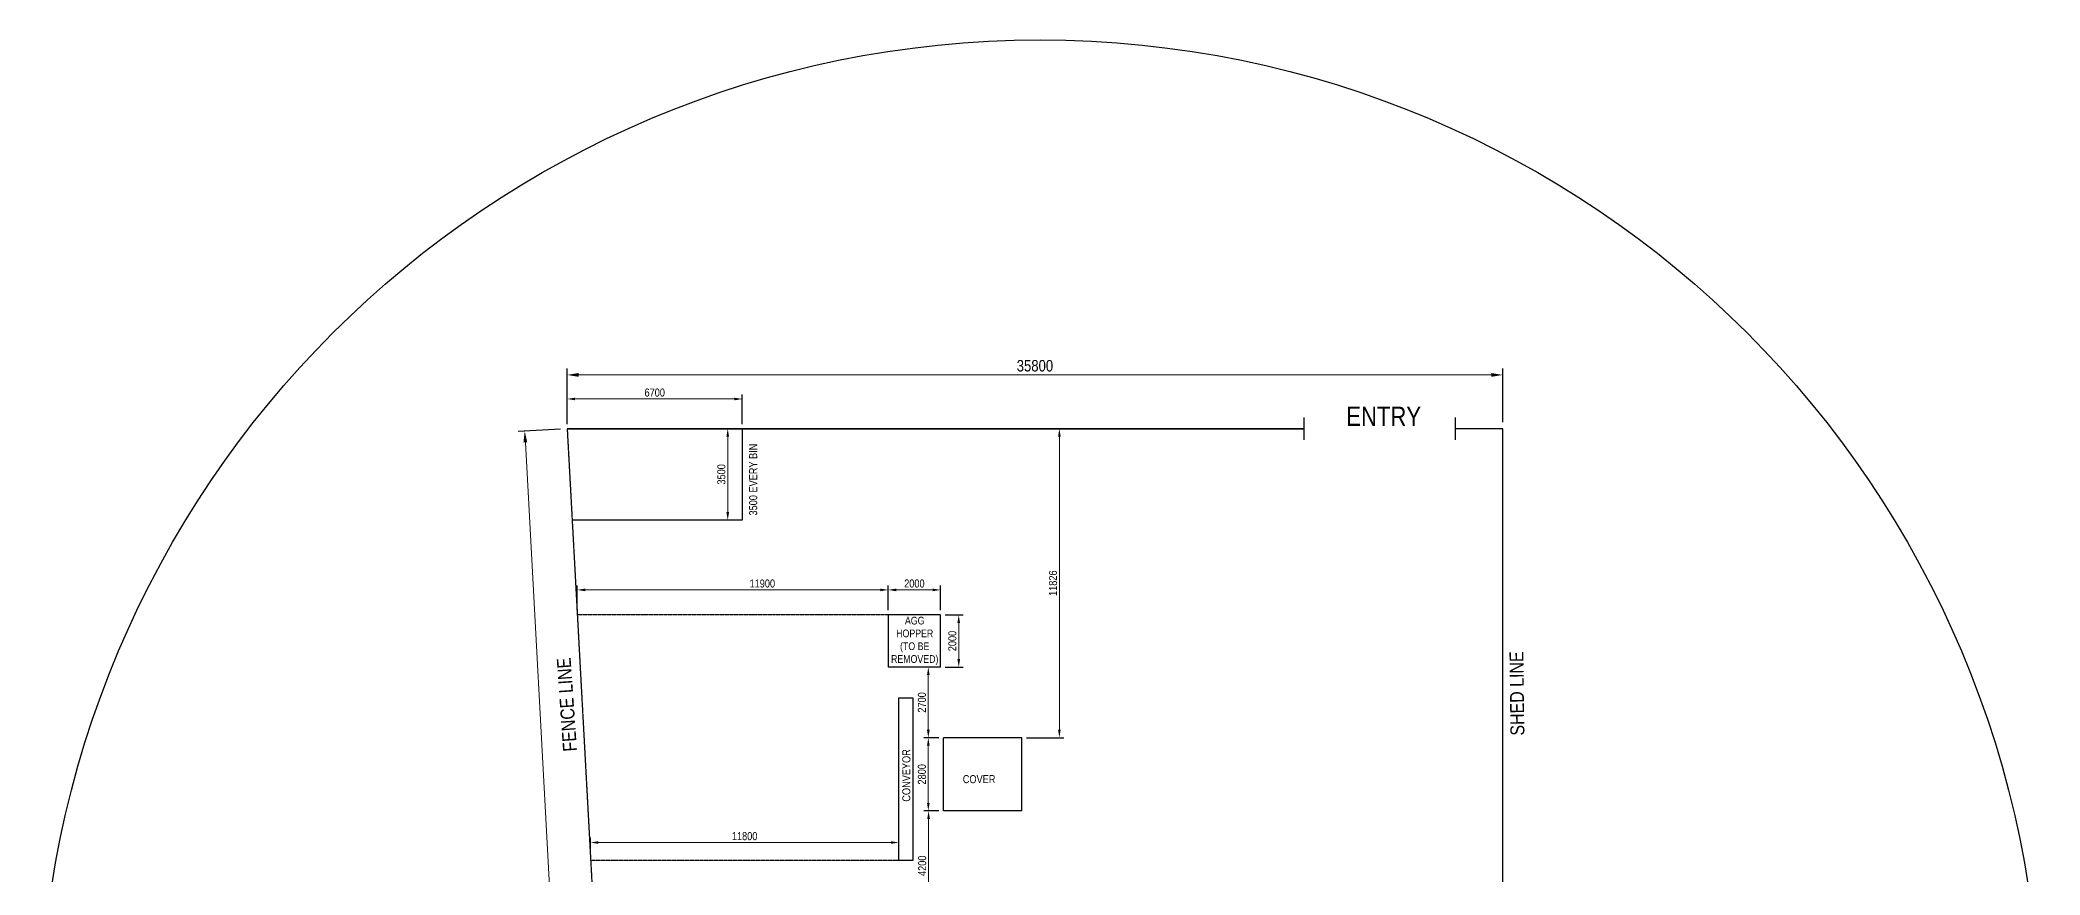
# Model space of a CAD drawing. Header units: metres. Extents: x 3919971 to 4071715, y -230135 to -139763.
# Drawn here: x 3919971 to 3996505, y -171716 to -139763 of the extents above; entities that cross this region are included whole.
import ezdxf

# ---------------------------------------------------------------- set-up
doc = ezdxf.new("R2010")
doc.units = ezdxf.units.M
doc.header["$LTSCALE"] = 1.5
doc.header["$MEASUREMENT"] = 0
doc.linetypes.add('HIDDEN', pattern=[0.375, 0.25, -0.125])
doc.layers.get('0').update_dxf_attribs({"linetype": 'CONTINUOUS'})
doc.layers.get('DEFPOINTS').update_dxf_attribs({"linetype": 'CONTINUOUS'})
doc.layers.add('Dim', color=6, linetype='CONTINUOUS')
doc.styles.get("Standard").update_dxf_attribs({"font": 'ARIALN.TTF'})
doc.dimstyles.new('MDCG', dxfattribs={"dimscale": 0, "dimtxt": 1.75, "dimasz": 1.75, "dimexe": 1, "dimexo": 1, "dimgap": 0.5, "dimtad": 1, "dimdec": 0, "dimzin": 0, "dimdsep": 46, "dimtxsty": 'Standard', "dimcen": 3.5, "dimclrd": 6, "dimclre": 6, "dimclrt": 3, "dimadec": 0, "dimazin": 0, "dimtfac": 1, "dimtdec": 0, "dimtmove": 2, "dimatfit": 2, "dimfxl": 1, "dimtolj": 1, "dimtzin": 0, "dimlwd": 18, "dimarcsym": 0})

# ---------------------------------------------------------------- blocks, each defined once
blk = doc.blocks.new('*D32')
at = {"layer": 'DEFPOINTS', "color": 0, "transparency": 16777216}
for p in [(3940144, -152580), (3940144, -154637), (3975944, -154637)]:
    blk.add_point(p, dxfattribs=at)
at = {"layer": 'Dim', "color": 6, "lineweight": -2, "transparency": 16777216}
for p, q in [((3940144, -154387), (3940144, -152330)), ((3975944, -154387), (3975944, -152330))]:
    blk.add_line(p, q, dxfattribs=at)
at = {"layer": 'Dim', "color": 6, "lineweight": 18, "transparency": 16777216}
blk.add_line((3975506, -152580), (3940581, -152580), dxfattribs=at)
at = {"layer": 'Dim', "color": 6, "transparency": 16777216}
for points in [[(3940581, -152507), (3940581, -152653), (3940144, -152580)], [(3975506, -152507), (3975506, -152653), (3975944, -152580)]]:
    blk.add_solid(points, dxfattribs=at)
at = {"layer": 'Dim', "color": 3, "transparency": 16777216, "insert": (3958044, -152231), "char_height": 437.5, "attachment_point": 5}
blk.add_mtext('\\A1;35800', dxfattribs=at)
blk = doc.blocks.new('*D30')
at = {"layer": 'DEFPOINTS', "color": 0, "transparency": 16777216}
for p in [(3938520, -154725), (3940144, -154637), (3942720, -201967)]:
    blk.add_point(p, dxfattribs=at)
at = {"layer": 'Dim', "color": 6, "lineweight": -2, "transparency": 16777216}
for p, q in [((3939894, -154651), (3938271, -154739)), ((3942471, -201980), (3940847, -202069))]:
    blk.add_line(p, q, dxfattribs=at)
at = {"layer": 'Dim', "color": 6, "lineweight": 18, "transparency": 16777216}
blk.add_line((3941073, -201618), (3938544, -155162), dxfattribs=at)
at = {"layer": 'Dim', "color": 6, "transparency": 16777216}
for points in [[(3938617, -155158), (3938471, -155166), (3938520, -154725)], [(3941146, -201614), (3941000, -201622), (3941097, -202055)]]:
    blk.add_solid(points, dxfattribs=at)
at = {"layer": 'Dim', "color": 3, "transparency": 16777216, "insert": (3940157, -178371), "char_height": 437.5, "attachment_point": 5, "rotation": 273.11603}
blk.add_mtext('\\A1;47400', dxfattribs=at)
blk = doc.blocks.new('*D18')
at = {"color": 6, "lineweight": -2, "transparency": 16777216}
for p, q in [((3954369, -169263), (3953800, -169263)), ((3954369, -173463), (3953800, -173463))]:
    blk.add_line(p, q, dxfattribs=at)
at = {"color": 6, "lineweight": 18, "transparency": 16777216}
blk.add_line((3953975, -173156), (3953975, -169569), dxfattribs=at)
at = {"color": 6, "transparency": 16777216}
for points in [[(3953924, -169569), (3954026, -169569), (3953975, -169263)], [(3953924, -173156), (3954026, -173156), (3953975, -173463)]]:
    blk.add_solid(points, dxfattribs=at)
at = {"layer": 'DEFPOINTS', "color": 0, "transparency": 16777216}
for p in [(3953975, -169263), (3954544, -169263), (3954544, -173463)]:
    blk.add_point(p, dxfattribs=at)
at = {"color": 3, "transparency": 16777216, "insert": (3953731, -171363), "char_height": 306.3, "attachment_point": 5, "rotation": 90}
blk.add_mtext('\\A1;4200', dxfattribs=at)
blk = doc.blocks.new('*D9')
at = {"color": 6, "lineweight": -2, "transparency": 16777216}
for p, q in [((3940144, -154462), (3940144, -153326)), ((3946844, -154462), (3946844, -153326))]:
    blk.add_line(p, q, dxfattribs=at)
at = {"color": 6, "lineweight": 18, "transparency": 16777216}
blk.add_line((3940450, -153501), (3946537, -153501), dxfattribs=at)
at = {"color": 6, "transparency": 16777216}
for points in [[(3940450, -153450), (3940450, -153552), (3940144, -153501)], [(3946537, -153450), (3946537, -153552), (3946844, -153501)]]:
    blk.add_solid(points, dxfattribs=at)
at = {"layer": 'DEFPOINTS', "color": 0, "transparency": 16777216}
for p in [(3946844, -153501), (3940144, -154637), (3946844, -154637)]:
    blk.add_point(p, dxfattribs=at)
at = {"color": 3, "transparency": 16777216, "insert": (3943494, -153257), "char_height": 306.3, "attachment_point": 5}
blk.add_mtext('\\A1;6700', dxfattribs=at)
blk = doc.blocks.new('*D10')
at = {"color": 6, "lineweight": -2, "transparency": 16777216}
for p, q in [((3957719, -154637), (3959155, -154637)), ((3957719, -166463), (3959155, -166463))]:
    blk.add_line(p, q, dxfattribs=at)
at = {"color": 6, "lineweight": 18, "transparency": 16777216}
blk.add_line((3958980, -166156), (3958980, -154943), dxfattribs=at)
at = {"color": 6, "transparency": 16777216}
for points in [[(3958929, -154943), (3959031, -154943), (3958980, -154637)], [(3958929, -166156), (3959031, -166156), (3958980, -166463)]]:
    blk.add_solid(points, dxfattribs=at)
at = {"layer": 'DEFPOINTS', "color": 0, "transparency": 16777216}
for p in [(3957544, -154637), (3958980, -154637), (3957544, -166463)]:
    blk.add_point(p, dxfattribs=at)
at = {"color": 3, "transparency": 16777216, "insert": (3958736, -160550), "char_height": 306.3, "attachment_point": 5, "rotation": 90}
blk.add_mtext('\\A1;11826', dxfattribs=at)
blk = doc.blocks.new('*D11')
at = {"color": 6, "lineweight": -2, "transparency": 16777216}
for p, q in [((3954369, -166463), (3953789, -166463)), ((3954369, -169263), (3953789, -169263))]:
    blk.add_line(p, q, dxfattribs=at)
at = {"color": 6, "lineweight": 18, "transparency": 16777216}
blk.add_line((3953964, -166769), (3953964, -168956), dxfattribs=at)
at = {"color": 6, "transparency": 16777216}
for points in [[(3953913, -166769), (3954015, -166769), (3953964, -166463)], [(3953913, -168956), (3954015, -168956), (3953964, -169263)]]:
    blk.add_solid(points, dxfattribs=at)
at = {"layer": 'DEFPOINTS', "color": 0, "transparency": 16777216}
for p in [(3954544, -166463), (3953964, -169263), (3954544, -169263)]:
    blk.add_point(p, dxfattribs=at)
at = {"color": 3, "transparency": 16777216, "insert": (3953720, -167863), "char_height": 306.3, "attachment_point": 5, "rotation": 90}
blk.add_mtext('\\A1;2800', dxfattribs=at)
blk = doc.blocks.new('*D12')
at = {"color": 6, "lineweight": -2, "transparency": 16777216}
for p, q in [((3940531, -161588), (3940531, -160632)), ((3952431, -161588), (3952431, -160632))]:
    blk.add_line(p, q, dxfattribs=at)
at = {"color": 6, "lineweight": 18, "transparency": 16777216}
blk.add_line((3940838, -160807), (3952125, -160807), dxfattribs=at)
at = {"color": 6, "transparency": 16777216}
for points in [[(3940838, -160756), (3940838, -160858), (3940531, -160807)], [(3952125, -160756), (3952125, -160858), (3952431, -160807)]]:
    blk.add_solid(points, dxfattribs=at)
at = {"layer": 'DEFPOINTS', "color": 0, "transparency": 16777216}
for p in [(3952431, -160807), (3940531, -161763), (3952431, -161763)]:
    blk.add_point(p, dxfattribs=at)
at = {"color": 3, "transparency": 16777216, "insert": (3947612, -160563), "char_height": 306.3, "attachment_point": 5}
blk.add_mtext('\\A1;11900', dxfattribs=at)
blk = doc.blocks.new('*D13')
at = {"color": 6, "lineweight": -2, "transparency": 16777216}
for p, q in [((3952431, -161588), (3952431, -160632)), ((3954431, -161588), (3954431, -160632))]:
    blk.add_line(p, q, dxfattribs=at)
at = {"color": 6, "lineweight": 18, "transparency": 16777216}
blk.add_line((3952738, -160807), (3954125, -160807), dxfattribs=at)
at = {"color": 6, "transparency": 16777216}
for points in [[(3952738, -160756), (3952738, -160858), (3952431, -160807)], [(3954125, -160756), (3954125, -160858), (3954431, -160807)]]:
    blk.add_solid(points, dxfattribs=at)
at = {"layer": 'DEFPOINTS', "color": 0, "transparency": 16777216}
for p in [(3954431, -160807), (3952431, -161763), (3954431, -161763)]:
    blk.add_point(p, dxfattribs=at)
at = {"color": 3, "transparency": 16777216, "insert": (3953431, -160563), "char_height": 306.3, "attachment_point": 5}
blk.add_mtext('\\A1;2000', dxfattribs=at)
blk = doc.blocks.new('*D14')
at = {"color": 6, "lineweight": -2, "transparency": 16777216}
for p, q in [((3954606, -161763), (3955303, -161763)), ((3954606, -163763), (3955303, -163763))]:
    blk.add_line(p, q, dxfattribs=at)
at = {"color": 6, "lineweight": 18, "transparency": 16777216}
blk.add_line((3955128, -162069), (3955128, -163456), dxfattribs=at)
at = {"color": 6, "transparency": 16777216}
for points in [[(3955077, -162069), (3955179, -162069), (3955128, -161763)], [(3955077, -163456), (3955179, -163456), (3955128, -163763)]]:
    blk.add_solid(points, dxfattribs=at)
at = {"layer": 'DEFPOINTS', "color": 0, "transparency": 16777216}
for p in [(3954431, -161763), (3954431, -163763), (3955128, -163763)]:
    blk.add_point(p, dxfattribs=at)
at = {"color": 3, "transparency": 16777216, "insert": (3954884, -162763), "char_height": 306.3, "attachment_point": 5, "rotation": 90}
blk.add_mtext('\\A1;2000', dxfattribs=at)
blk = doc.blocks.new('*D15')
at = {"color": 6, "lineweight": -2, "transparency": 16777216}
for p, q in [((3953956, -163763), (3953789, -163763)), ((3954369, -166463), (3953789, -166463))]:
    blk.add_line(p, q, dxfattribs=at)
at = {"color": 6, "lineweight": 18, "transparency": 16777216}
blk.add_line((3953964, -166156), (3953964, -164069), dxfattribs=at)
at = {"color": 6, "transparency": 16777216}
for points in [[(3953913, -164069), (3954015, -164069), (3953964, -163763)], [(3953913, -166156), (3954015, -166156), (3953964, -166463)]]:
    blk.add_solid(points, dxfattribs=at)
at = {"layer": 'DEFPOINTS', "color": 0, "transparency": 16777216}
for p in [(3953964, -163763), (3954131, -163763), (3954544, -166463)]:
    blk.add_point(p, dxfattribs=at)
at = {"color": 3, "transparency": 16777216, "insert": (3953720, -165113), "char_height": 306.3, "attachment_point": 5, "rotation": 90}
blk.add_mtext('\\A1;2700', dxfattribs=at)
blk = doc.blocks.new('*D16')
at = {"color": 6, "lineweight": -2, "transparency": 16777216}
for p, q in [((3946669, -154637), (3946114, -154637)), ((3946669, -158137), (3946114, -158137))]:
    blk.add_line(p, q, dxfattribs=at)
at = {"color": 6, "lineweight": 18, "transparency": 16777216}
blk.add_line((3946289, -157831), (3946289, -154943), dxfattribs=at)
at = {"color": 6, "transparency": 16777216}
for points in [[(3946238, -154943), (3946340, -154943), (3946289, -154637)], [(3946238, -157831), (3946340, -157831), (3946289, -158137)]]:
    blk.add_solid(points, dxfattribs=at)
at = {"layer": 'DEFPOINTS', "color": 0, "transparency": 16777216}
for p in [(3946289, -154637), (3946844, -154637), (3946844, -158137)]:
    blk.add_point(p, dxfattribs=at)
at = {"color": 3, "transparency": 16777216, "insert": (3946045, -156387), "char_height": 306.3, "attachment_point": 5, "rotation": 90}
blk.add_mtext('\\A1;3500', dxfattribs=at)
blk = doc.blocks.new('*D33')
at = {"color": 6, "lineweight": -2, "transparency": 16777216}
for p, q in [((3941036, -170846), (3941036, -170298)), ((3952836, -170984), (3952836, -170298))]:
    blk.add_line(p, q, dxfattribs=at)
at = {"color": 6, "lineweight": 18, "transparency": 16777216}
blk.add_line((3952530, -170473), (3941342, -170473), dxfattribs=at)
at = {"color": 6, "transparency": 16777216}
for points in [[(3941342, -170422), (3941342, -170524), (3941036, -170473)], [(3952530, -170422), (3952530, -170524), (3952836, -170473)]]:
    blk.add_solid(points, dxfattribs=at)
at = {"layer": 'DEFPOINTS', "color": 0, "transparency": 16777216}
for p in [(3941036, -170473), (3941036, -171021), (3952836, -171159)]:
    blk.add_point(p, dxfattribs=at)
at = {"color": 3, "transparency": 16777216, "insert": (3946936, -170230), "char_height": 306.3, "attachment_point": 5}
blk.add_mtext('\\A1;11800', dxfattribs=at)

msp = doc.modelspace()

# ---------------------------------------------------------------- linework, layer by layer
at = {"color": 1}
for p, q in [((3968332.8, -154206.4), (3968332.8, -155067.4)), ((3974123.3, -154206.4), (3974123.3, -155067.4)), ((3946843.6, -154636.9), (3946843.6, -158136.9)), ((3946843.6, -158136.9), (3940334.1, -158136.9))]:
    msp.add_line(p, q, dxfattribs=at)
at = {"color": 4, "linetype": 'HIDDEN', "ltscale": 10}
for p, q in [((3952431.5, -161762.7), (3940531.5, -161762.7)), ((3952836, -171159.2), (3941043, -171159.2))]:
    msp.add_line(p, q, dxfattribs=at)
for p, q in [((3954431.5, -161762.7), (3952431.5, -161762.7)), ((3952431.5, -161762.7), (3952431.5, -163762.7)), ((3954431.5, -163762.7), (3954431.5, -161762.7)), ((3954431.5, -163762.7), (3952431.5, -163762.7)), ((3957543.6, -166462.7), (3954543.6, -166462.7)), ((3954543.6, -169262.7), (3954543.6, -166462.7)), ((3957543.6, -169262.7), (3957543.6, -166462.7)), ((3957543.6, -169262.7), (3954543.6, -169262.7))]:
    msp.add_line(p, q)
at = {"color": 1, "linetype": 'HIDDEN', "ltscale": 15}
msp.add_lwpolyline([(3940143.6, -154636.9), (3968332.8, -154636.9), (3940143.6, -154636.9), (3942720.2, -201966.9), (3975943.6, -198536.9), (3975943.6, -154636.9), (3974123.3, -154636.9)], dxfattribs=at)
msp.add_lwpolyline([(3953373.5, -164932.2), (3953373.5, -171159.2), (3952836, -171159.2), (3952836, -164932.2)], close=True)
msp.add_circle((3958238.1, -178030.4), 38267.3)

# ---------------------------------------------------------------- texts
at = {"color": 3, "attachment_point": 5}
for s, insert, char_height in [('\\A1;ENTRY', (3971390.3, -154164.3), 737.44), ('\\A1;COVER', (3955907.7, -168049.7), 306.27)]:
    msp.add_mtext(s, dxfattribs=dict(at, insert=insert, char_height=char_height))
for s, insert, char_height, rotation in [('\\A1;3500 EVERY BIN', (3947263.9, -156585.4), 306.265, 90), ('\\A1;FENCE LINE ', (3940136.8, -165197.9), 533.096, 93.966273), ('\\A1;SHED LINE ', (3976492.3, -164770.9), 533.096, 90.707568), ('\\A1;CONVEYOR ', (3953124.6, -167906), 306.265, 90)]:
    msp.add_mtext(s, dxfattribs=dict(at, insert=insert, char_height=char_height, rotation=rotation))
at = {"color": 3, "insert": (3953443.6, -162760.1), "char_height": 293.793, "width": 1611.721, "attachment_point": 5}
msp.add_mtext('\\A1;AGG \\PHOPPER\\P(TO BE REMOVED)', dxfattribs=at)

# ---------------------------------------------------------------- dimensions: what is measured, and where the dimension line sits
for base, p1, p2, picture, middle in [((3946843.6, -153500.9), (3940143.6, -154636.9), (3946843.6, -154636.9), '*D9', (3943493.6, -153257)), ((3954431.5, -160806.9), (3952431.5, -161762.7), (3954431.5, -161762.7), '*D13', (3953431.5, -160563)), ((3941035.5113, -170473.417), (3952835.9872, -171159.1772), (3941035.5113, -171021.2393), '*D33', (3946935.7493, -170229.5418))]:
    dim = msp.add_linear_dim(base=base, p1=p1, p2=p2, dimstyle='MDCG', override={"dimscale": 175.00875})
    dim.commit()
    dim.dimension.update_dxf_attribs({"geometry": picture, "text_midpoint": middle})
for base, p1, p2, picture, middle in [((3946289.3, -154636.9), (3946843.6, -158136.9), (3946843.6, -154636.9), '*D16', (3946045.4, -156386.9)), ((3958979.8, -154636.9), (3957543.6, -166462.7), (3957543.6, -154636.9), '*D10', (3958735.9, -160549.8)), ((3955128.3, -163762.7), (3954431.5, -161762.7), (3954431.5, -163762.7), '*D14', (3954884.4, -162762.7)), ((3953963.8, -163762.7), (3954543.6, -166462.7), (3954130.8, -163762.7), '*D15', (3953719.9, -165112.7)), ((3953963.8, -169262.7), (3954543.6, -166462.7), (3954543.6, -169262.7), '*D11', (3953719.9, -167862.7)), ((3953975.3, -169262.7), (3954543.6, -173462.7), (3954543.6, -169262.7), '*D18', (3953731.4, -171362.7))]:
    dim = msp.add_linear_dim(base=base, p1=p1, p2=p2, angle=90, dimstyle='MDCG', override={"dimscale": 175.00875})
    dim.commit()
    dim.dimension.update_dxf_attribs({"geometry": picture, "text_midpoint": middle})
dim = msp.add_linear_dim(base=(3952431.5, -160806.9), p1=(3940531.5, -161762.7), p2=(3952431.5, -161762.7), dimstyle='MDCG', override={"dimscale": 175.00875})
dim.commit()
dim.dimension.update_dxf_attribs({"geometry": '*D12', "text_midpoint": (3947612, -160563), "dimtype": 128})
at = {"layer": 'Dim'}
dim = msp.add_linear_dim(base=(3940143.6, -152579.6), p1=(3975943.6, -154636.9), p2=(3940143.6, -154636.9), dimstyle='MDCG', override={"dimscale": 250, "dimfxl": 1.25}, dxfattribs=at)
dim.commit()
dim.dimension.update_dxf_attribs({"geometry": '*D32', "text_midpoint": (3958043.6, -152231.2)})
dim = msp.add_aligned_dim(p1=(3942720.2, -201966.9), p2=(3940143.6, -154636.9), distance=1625.5, dimstyle='MDCG', override={"dimscale": 250, "dimfxl": 1.25}, dxfattribs=at)
dim.commit()
dim.dimension.update_dxf_attribs({"geometry": '*D30', "text_midpoint": (3940156.6, -178371.3)})

doc.saveas('drawing.dxf')
